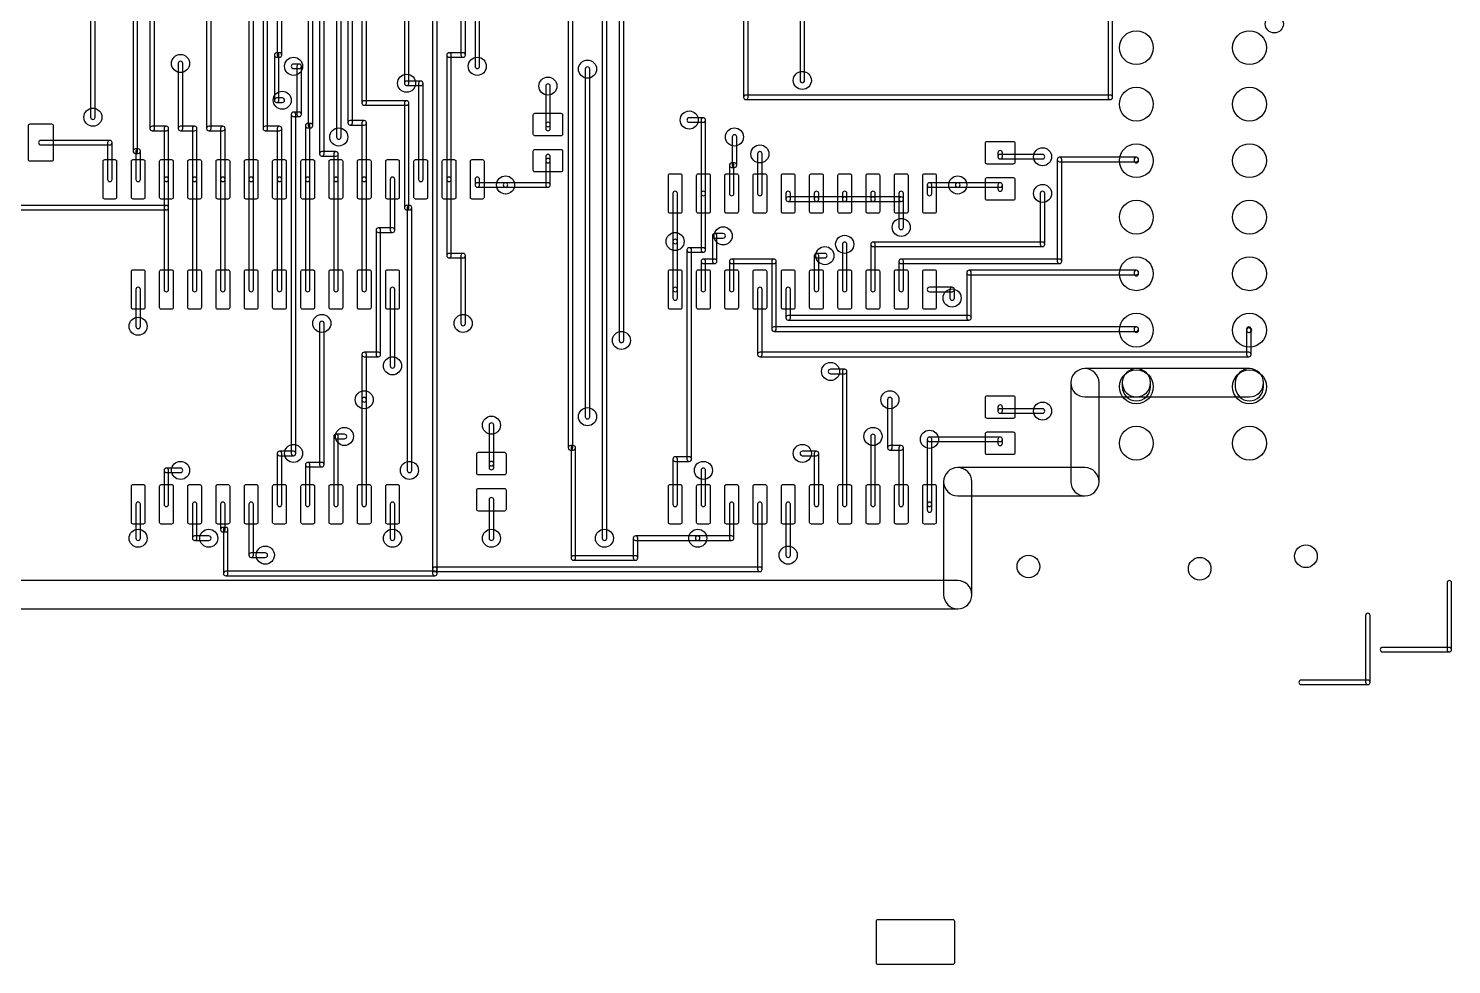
# Model space of a CAD drawing. Extents: x -76 to 77, y -191 to -76.
# Drawn here: x 13.5 to 77.4, y -190.6 to -148.6 of the extents above; entities that cross this region are included whole.
import ezdxf

# ---------------------------------------------------------------- set-up
doc = ezdxf.new("R2010")
doc.units = 0

msp = doc.modelspace()

# ---------------------------------------------------------------- linework, layer by layer
for points in [[(40.01742, -135.140955), (40.01742, -162.572955, 1), (40.22067, -162.572955), (40.22067, -135.140955, 1)], [(21.47542, -137.757155), (21.47542, -153.047955, 1), (21.67867, -153.047955), (21.67867, -137.757155, 1)], [(27.82542, -140.728955), (27.82542, -152.793955, 1), (28.02867, -152.793955), (28.02867, -140.728955, 1)], [(37.93467, -167.398955), (37.93467, -141.998955, 1), (37.73142, -141.998955), (37.73142, -167.398955, 1)], [(39.45867, -171.462955), (39.45867, -141.490955, 1), (39.25542, -141.490955), (39.25542, -171.462955, 1)], [(62.19167, -151.650955), (62.19167, -141.744955, 1), (61.98842, -141.744955), (61.98842, -151.650955, 1)], [(16.47167, -152.539955), (16.47167, -143.141955, 1), (16.26842, -143.141955), (16.26842, -152.539955, 1)], [(18.93542, -143.141955), (18.93542, -153.047955, 1), (19.13867, -153.047955), (19.13867, -143.141955, 1)], [(24.21867, -153.047955), (24.21867, -143.141955, 1), (24.01542, -143.141955), (24.01542, -153.047955, 1)], [(26.75867, -154.190955), (26.75867, -143.141955, 1), (26.55542, -143.141955), (26.55542, -154.190955, 1)], [(30.56867, -151.015955), (30.56867, -143.141955, 1), (30.36542, -143.141955), (30.36542, -151.015955, 1)], [(32.90542, -143.141955), (32.90542, -149.745955, 1), (33.10867, -149.745955), (33.10867, -143.141955, 1)], [(24.65042, -144.411955), (24.65042, -149.745955, 1), (24.85367, -149.745955), (24.85367, -144.411955, 1)], [(28.66367, -151.904955), (28.66367, -144.411955, 1), (28.46042, -144.411955), (28.46042, -151.904955, 1)], [(26.25067, -152.920955), (26.25067, -145.681955, 1), (26.04742, -145.681955), (26.04742, -152.920955, 1)], [(27.31742, -145.681955), (27.31742, -153.428955, 1), (27.52067, -153.428955), (27.52067, -145.681955, 1)], [(31.63542, -146.443955), (31.63542, -172.859955, 1), (31.83867, -172.859955), (31.83867, -146.443955, 1)], [(18.17342, -147.078955), (18.17342, -154.063955, 1), (18.37667, -154.063955), (18.37667, -147.078955, 1)], [(23.38042, -147.205955), (23.38042, -155.333955, 1), (23.58367, -155.333955), (23.58367, -147.205955, 1)], [(33.54042, -147.205955), (33.54042, -150.253955, 1), (33.74367, -150.253955), (33.74367, -147.205955, 1)], [(45.60542, -147.967955), (45.60542, -151.650955, 1), (45.80867, -151.650955), (45.80867, -147.967955, 1)], [(48.34867, -150.888955), (48.34867, -147.967955, 1), (48.14542, -147.967955), (48.14542, -150.888955, 1)], [(20.40867, -153.047955), (20.40867, -150.126955, 1), (20.20542, -150.126955), (20.20542, -153.047955, 1)], [(24.752045, -149.64433), (24.625045, -149.64433, 1), (24.625045, -149.84758), (24.752045, -149.84758, 1)], [(24.52342, -149.745955), (24.52342, -151.777955, 1), (24.72667, -151.777955), (24.72667, -149.745955, 1)], [(25.387045, -150.35558), (25.641045, -150.35558, 1), (25.641045, -150.15233), (25.387045, -150.15233, 1)], [(25.53942, -150.253955), (25.53942, -152.412955, 1), (25.74267, -152.412955), (25.74267, -150.253955, 1)], [(33.007045, -149.64433), (32.372045, -149.64433, 1), (32.372045, -149.84758), (33.007045, -149.84758, 1)], [(32.27042, -149.745955), (32.27042, -155.333955, 1), (32.47367, -155.333955), (32.47367, -149.745955, 1)], [(38.69667, -166.001955), (38.69667, -150.380955, 1), (38.49342, -150.380955), (38.49342, -166.001955, 1)], [(31.102045, -150.91433), (30.467045, -150.91433, 1), (30.467045, -151.11758), (31.102045, -151.11758, 1)], [(31.20367, -155.333955), (31.20367, -151.015955, 1), (31.00042, -151.015955), (31.00042, -155.333955, 1)], [(36.71542, -151.142955), (36.71542, -152.870155, 1), (36.91867, -152.870155), (36.91867, -151.142955, 1)], [(45.707045, -151.75258), (62.090045, -151.75258, 1), (62.090045, -151.54933), (45.707045, -151.54933, 1)], [(24.625045, -151.87958), (24.879045, -151.87958, 1), (24.879045, -151.67633), (24.625045, -151.67633, 1)], [(30.467045, -151.80333), (28.562045, -151.80333, 1), (28.562045, -152.00658), (30.467045, -152.00658, 1)], [(30.56867, -156.603955), (30.56867, -151.904955, 1), (30.36542, -151.904955), (30.36542, -156.603955, 1)], [(25.641045, -152.31133), (25.387045, -152.31133, 1), (25.387045, -152.51458), (25.641045, -152.51458, 1)], [(25.28542, -152.412955), (25.28542, -167.652955, 1), (25.48867, -167.652955), (25.48867, -152.412955, 1)], [(26.12367, -155.333955), (26.12367, -152.920955, 1), (25.92042, -152.920955), (25.92042, -155.333955, 1)], [(26.022045, -153.02258), (26.149045, -153.02258, 1), (26.149045, -152.81933), (26.022045, -152.81933, 1)], [(27.927045, -152.89558), (28.562045, -152.89558, 1), (28.562045, -152.69233), (27.927045, -152.69233, 1)], [(28.46042, -152.793955), (28.46042, -155.333955, 1), (28.66367, -155.333955), (28.66367, -152.793955, 1)], [(36.15665, -152.43836, -0.414214), (36.23285, -152.36216), (37.401245, -152.36216, -0.414214), (37.477445, -152.43836), (37.477445, -153.301955, -0.414214), (37.401245, -153.378155), (36.23285, -153.378155, -0.414214), (36.15665, -153.301955)], [(36.71542, -152.870155), (36.71542, -153.047955, 1), (36.91867, -153.047955), (36.91867, -152.870155, 1)], [(43.802045, -152.56533), (43.167045, -152.56533, 1), (43.167045, -152.76858), (43.802045, -152.76858, 1)], [(43.90367, -155.968955), (43.90367, -152.666955, 1), (43.70042, -152.666955), (43.70042, -155.968955, 1)], [(13.47445, -152.92096, -0.414214), (13.55065, -152.84476), (14.515845, -152.84476, -0.414214), (14.592045, -152.92096), (14.592045, -154.444955, -0.414214), (14.515845, -154.521155), (13.55065, -154.521155, -0.414214), (13.47445, -154.444955)], [(19.037045, -153.14958), (19.672045, -153.14958, 1), (19.672045, -152.94633), (19.037045, -152.94633, 1)], [(19.57042, -153.047955), (19.57042, -155.333955, 1), (19.77367, -155.333955), (19.77367, -153.047955, 1)], [(20.942045, -152.94633), (20.307045, -152.94633, 1), (20.307045, -153.14958), (20.942045, -153.14958, 1)], [(21.04367, -155.333955), (21.04367, -153.047955, 1), (20.84042, -153.047955), (20.84042, -155.333955, 1)], [(21.577045, -153.14958), (22.212045, -153.14958, 1), (22.212045, -152.94633), (21.577045, -152.94633, 1)], [(22.11042, -153.047955), (22.11042, -155.333955, 1), (22.31367, -155.333955), (22.31367, -153.047955, 1)], [(24.752045, -152.94633), (24.117045, -152.94633, 1), (24.117045, -153.14958), (24.752045, -153.14958, 1)], [(24.85367, -155.333955), (24.85367, -153.047955, 1), (24.65042, -153.047955), (24.65042, -155.333955, 1)], [(45.30067, -154.698955), (45.30067, -153.428955, 1), (45.09742, -153.428955), (45.09742, -154.698955, 1)], [(14.033245, -153.78458), (17.132045, -153.78458, 1), (17.132045, -153.58133), (14.033245, -153.58133, 1)], [(17.03042, -153.682955), (17.03042, -155.333955, 1), (17.23367, -155.333955), (17.23367, -153.682955, 1)], [(18.275045, -154.16558), (18.402045, -154.16558, 1), (18.402045, -153.96233), (18.275045, -153.96233, 1)], [(18.30042, -154.063955), (18.30042, -155.333955, 1), (18.50367, -155.333955), (18.50367, -154.063955, 1)], [(27.292045, -154.08933), (26.657045, -154.08933, 1), (26.657045, -154.29258), (27.292045, -154.29258, 1)], [(27.39367, -155.333955), (27.39367, -154.190955, 1), (27.19042, -154.190955), (27.19042, -155.333955, 1)], [(36.15665, -154.06396, -0.414214), (36.23285, -153.98776), (37.401245, -153.98776, -0.414214), (37.477445, -154.06396), (37.477445, -154.927555, -0.414214), (37.401245, -155.003755), (36.23285, -155.003755, -0.414214), (36.15665, -154.927555)], [(46.44367, -155.968955), (46.44367, -154.190955, 1), (46.24042, -154.190955), (46.24042, -155.968955, 1)], [(56.47665, -153.70836, -0.414214), (56.55285, -153.63216), (57.721245, -153.63216, -0.414214), (57.797445, -153.70836), (57.797445, -154.571955, -0.414214), (57.721245, -154.648155), (56.55285, -154.648155, -0.414214), (56.47665, -154.571955)], [(57.03542, -154.140155), (57.03542, -154.317955, 1), (57.23867, -154.317955), (57.23867, -154.140155, 1)], [(16.82725, -154.52116, -0.414214), (16.90345, -154.44496), (17.360645, -154.44496, -0.414214), (17.436845, -154.52116), (17.436845, -156.146755, -0.414214), (17.360645, -156.222955), (16.90345, -156.222955, -0.414214), (16.82725, -156.146755)], [(18.09725, -154.52116, -0.414214), (18.17345, -154.44496), (18.630645, -154.44496, -0.414214), (18.706845, -154.52116), (18.706845, -156.146755, -0.414214), (18.630645, -156.222955), (18.17345, -156.222955, -0.414214), (18.09725, -156.146755)], [(19.36725, -154.52116, -0.414214), (19.44345, -154.44496), (19.900645, -154.44496, -0.414214), (19.976845, -154.52116), (19.976845, -156.146755, -0.414214), (19.900645, -156.222955), (19.44345, -156.222955, -0.414214), (19.36725, -156.146755)], [(20.63725, -154.52116, -0.414214), (20.71345, -154.44496), (21.170645, -154.44496, -0.414214), (21.246845, -154.52116), (21.246845, -156.146755, -0.414214), (21.170645, -156.222955), (20.71345, -156.222955, -0.414214), (20.63725, -156.146755)], [(21.90725, -154.52116, -0.414214), (21.98345, -154.44496), (22.440645, -154.44496, -0.414214), (22.516845, -154.52116), (22.516845, -156.146755, -0.414214), (22.440645, -156.222955), (21.98345, -156.222955, -0.414214), (21.90725, -156.146755)], [(23.17725, -154.52116, -0.414214), (23.25345, -154.44496), (23.710645, -154.44496, -0.414214), (23.786845, -154.52116), (23.786845, -156.146755, -0.414214), (23.710645, -156.222955), (23.25345, -156.222955, -0.414214), (23.17725, -156.146755)], [(24.44725, -154.52116, -0.414214), (24.52345, -154.44496), (24.980645, -154.44496, -0.414214), (25.056845, -154.52116), (25.056845, -156.146755, -0.414214), (24.980645, -156.222955), (24.52345, -156.222955, -0.414214), (24.44725, -156.146755)], [(25.71725, -154.52116, -0.414214), (25.79345, -154.44496), (26.250645, -154.44496, -0.414214), (26.326845, -154.52116), (26.326845, -156.146755, -0.414214), (26.250645, -156.222955), (25.79345, -156.222955, -0.414214), (25.71725, -156.146755)], [(26.98725, -154.52116, -0.414214), (27.06345, -154.44496), (27.520645, -154.44496, -0.414214), (27.596845, -154.52116), (27.596845, -156.146755, -0.414214), (27.520645, -156.222955), (27.06345, -156.222955, -0.414214), (26.98725, -156.146755)], [(28.25725, -154.52116, -0.414214), (28.33345, -154.44496), (28.790645, -154.44496, -0.414214), (28.866845, -154.52116), (28.866845, -156.146755, -0.414214), (28.790645, -156.222955), (28.33345, -156.222955, -0.414214), (28.25725, -156.146755)], [(29.52725, -154.52116, -0.414214), (29.60345, -154.44496), (30.060645, -154.44496, -0.414214), (30.136845, -154.52116), (30.136845, -156.146755, -0.414214), (30.060645, -156.222955), (29.60345, -156.222955, -0.414214), (29.52725, -156.146755)], [(30.79725, -154.52116, -0.414214), (30.87345, -154.44496), (31.330645, -154.44496, -0.414214), (31.406845, -154.52116), (31.406845, -156.146755, -0.414214), (31.330645, -156.222955), (30.87345, -156.222955, -0.414214), (30.79725, -156.146755)], [(32.06725, -154.52116, -0.414214), (32.14345, -154.44496), (32.600645, -154.44496, -0.414214), (32.676845, -154.52116), (32.676845, -156.146755, -0.414214), (32.600645, -156.222955), (32.14345, -156.222955, -0.414214), (32.06725, -156.146755)], [(33.33725, -154.52116, -0.414214), (33.41345, -154.44496), (33.870645, -154.44496, -0.414214), (33.946845, -154.52116), (33.946845, -156.146755, -0.414214), (33.870645, -156.222955), (33.41345, -156.222955, -0.414214), (33.33725, -156.146755)], [(36.71542, -154.317955), (36.71542, -154.495755, 1), (36.91867, -154.495755), (36.91867, -154.317955, 1)], [(36.71542, -154.495755), (36.71542, -155.587955, 1), (36.91867, -155.587955), (36.91867, -154.495755, 1)], [(45.17367, -155.968955), (45.17367, -154.698955, 1), (44.97042, -154.698955), (44.97042, -155.968955, 1)], [(45.072045, -154.80058), (45.199045, -154.80058, 1), (45.199045, -154.59733), (45.072045, -154.59733, 1)], [(57.137045, -154.41958), (59.042045, -154.41958, 1), (59.042045, -154.21633), (57.137045, -154.21633, 1)], [(63.258445, -154.34333), (59.804045, -154.34333, 1), (59.804045, -154.54658), (63.258445, -154.54658, 1)], [(59.70242, -154.444955), (59.70242, -159.016955, 1), (59.90567, -159.016955), (59.90567, -154.444955, 1)], [(63.36007, -154.495755), (63.36007, -154.444955, 1), (63.15682, -154.444955), (63.15682, -154.495755, 1)], [(19.57042, -155.333955), (19.57042, -156.603955, 1), (19.77367, -156.603955), (19.77367, -155.333955, 1)], [(21.04367, -160.286955), (21.04367, -155.333955, 1), (20.84042, -155.333955), (20.84042, -160.286955, 1)], [(22.11042, -155.333955), (22.11042, -160.286955, 1), (22.31367, -160.286955), (22.31367, -155.333955, 1)], [(23.38042, -155.333955), (23.38042, -160.286955, 1), (23.58367, -160.286955), (23.58367, -155.333955, 1)], [(24.85367, -160.286955), (24.85367, -155.333955, 1), (24.65042, -155.333955), (24.65042, -160.286955, 1)], [(26.12367, -160.286955), (26.12367, -155.333955, 1), (25.92042, -155.333955), (25.92042, -160.286955, 1)], [(27.39367, -160.286955), (27.39367, -155.333955, 1), (27.19042, -155.333955), (27.19042, -160.286955, 1)], [(28.46042, -155.333955), (28.46042, -160.286955, 1), (28.66367, -160.286955), (28.66367, -155.333955, 1)], [(29.93367, -157.619955), (29.93367, -155.333955, 1), (29.73042, -155.333955), (29.73042, -157.619955, 1)], [(32.27042, -155.333955), (32.27042, -158.762955, 1), (32.47367, -158.762955), (32.47367, -155.333955, 1)], [(33.74367, -155.587955), (33.74367, -155.333955, 1), (33.54042, -155.333955), (33.54042, -155.587955, 1)], [(42.22725, -155.15616, -0.414214), (42.30345, -155.07996), (42.760645, -155.07996, -0.414214), (42.836845, -155.15616), (42.836845, -156.781755, -0.414214), (42.760645, -156.857955), (42.30345, -156.857955, -0.414214), (42.22725, -156.781755)], [(43.49725, -155.15616, -0.414214), (43.57345, -155.07996), (44.030645, -155.07996, -0.414214), (44.106845, -155.15616), (44.106845, -156.781755, -0.414214), (44.030645, -156.857955), (43.57345, -156.857955, -0.414214), (43.49725, -156.781755)], [(44.76725, -155.15616, -0.414214), (44.84345, -155.07996), (45.300645, -155.07996, -0.414214), (45.376845, -155.15616), (45.376845, -156.781755, -0.414214), (45.300645, -156.857955), (44.84345, -156.857955, -0.414214), (44.76725, -156.781755)], [(46.03725, -155.15616, -0.414214), (46.11345, -155.07996), (46.570645, -155.07996, -0.414214), (46.646845, -155.15616), (46.646845, -156.781755, -0.414214), (46.570645, -156.857955), (46.11345, -156.857955, -0.414214), (46.03725, -156.781755)], [(47.30725, -155.15616, -0.414214), (47.38345, -155.07996), (47.840645, -155.07996, -0.414214), (47.916845, -155.15616), (47.916845, -156.781755, -0.414214), (47.840645, -156.857955), (47.38345, -156.857955, -0.414214), (47.30725, -156.781755)], [(48.57725, -155.15616, -0.414214), (48.65345, -155.07996), (49.110645, -155.07996, -0.414214), (49.186845, -155.15616), (49.186845, -156.781755, -0.414214), (49.110645, -156.857955), (48.65345, -156.857955, -0.414214), (48.57725, -156.781755)], [(49.84725, -155.15616, -0.414214), (49.92345, -155.07996), (50.380645, -155.07996, -0.414214), (50.456845, -155.15616), (50.456845, -156.781755, -0.414214), (50.380645, -156.857955), (49.92345, -156.857955, -0.414214), (49.84725, -156.781755)], [(51.11725, -155.15616, -0.414214), (51.19345, -155.07996), (51.650645, -155.07996, -0.414214), (51.726845, -155.15616), (51.726845, -156.781755, -0.414214), (51.650645, -156.857955), (51.19345, -156.857955, -0.414214), (51.11725, -156.781755)], [(52.38725, -155.15616, -0.414214), (52.46345, -155.07996), (52.920645, -155.07996, -0.414214), (52.996845, -155.15616), (52.996845, -156.781755, -0.414214), (52.920645, -156.857955), (52.46345, -156.857955, -0.414214), (52.38725, -156.781755)], [(53.65725, -155.15616, -0.414214), (53.73345, -155.07996), (54.190645, -155.07996, -0.414214), (54.266845, -155.15616), (54.266845, -156.781755, -0.414214), (54.190645, -156.857955), (53.73345, -156.857955, -0.414214), (53.65725, -156.781755)], [(56.47665, -155.33396, -0.414214), (56.55285, -155.25776), (57.721245, -155.25776, -0.414214), (57.797445, -155.33396), (57.797445, -156.197555, -0.414214), (57.721245, -156.273755), (56.55285, -156.273755, -0.414214), (56.47665, -156.197555)], [(34.912045, -155.48633), (33.642045, -155.48633, 1), (33.642045, -155.68958), (34.912045, -155.68958, 1)], [(36.817045, -155.48633), (34.912045, -155.48633, 1), (34.912045, -155.68958), (36.817045, -155.68958, 1)], [(42.43042, -155.968955), (42.43042, -158.127955, 1), (42.63367, -158.127955), (42.63367, -155.968955, 1)], [(43.90367, -158.508955), (43.90367, -155.968955, 1), (43.70042, -155.968955), (43.70042, -158.508955, 1)], [(47.51042, -155.968955), (47.51042, -156.222955, 1), (47.71367, -156.222955), (47.71367, -155.968955, 1)], [(48.98367, -156.222955), (48.98367, -155.968955, 1), (48.78042, -155.968955), (48.78042, -156.222955, 1)], [(50.25367, -156.222955), (50.25367, -155.968955, 1), (50.05042, -155.968955), (50.05042, -156.222955, 1)], [(51.52367, -156.222955), (51.52367, -155.968955, 1), (51.32042, -155.968955), (51.32042, -156.222955, 1)], [(52.59042, -155.968955), (52.59042, -156.222955, 1), (52.79367, -156.222955), (52.79367, -155.968955, 1)], [(55.232045, -155.48633), (53.962045, -155.48633, 1), (53.962045, -155.68958), (55.232045, -155.68958, 1)], [(53.86042, -155.587955), (53.86042, -155.968955, 1), (54.06367, -155.968955), (54.06367, -155.587955, 1)], [(57.137045, -155.48633), (55.232045, -155.48633, 1), (55.232045, -155.68958), (57.137045, -155.68958, 1)], [(57.23867, -155.765755), (57.23867, -155.587955, 1), (57.03542, -155.587955), (57.03542, -155.765755, 1)], [(59.14367, -158.254955), (59.14367, -155.968955, 1), (58.94042, -155.968955), (58.94042, -158.254955, 1)], [(19.672045, -156.50233), (13.068045, -156.50233, 1), (13.068045, -156.70558), (19.672045, -156.70558, 1)], [(19.77367, -160.286955), (19.77367, -156.603955, 1), (19.57042, -156.603955), (19.57042, -160.286955, 1)], [(30.594045, -156.50233), (30.467045, -156.50233, 1), (30.467045, -156.70558), (30.594045, -156.70558, 1)], [(30.69567, -168.414955), (30.69567, -156.603955, 1), (30.49242, -156.603955), (30.49242, -168.414955, 1)], [(47.612045, -156.32458), (48.882045, -156.32458, 1), (48.882045, -156.12133), (47.612045, -156.12133, 1)], [(48.882045, -156.32458), (50.152045, -156.32458, 1), (50.152045, -156.12133), (48.882045, -156.12133, 1)], [(50.152045, -156.32458), (51.422045, -156.32458, 1), (51.422045, -156.12133), (50.152045, -156.12133, 1)], [(51.422045, -156.32458), (52.692045, -156.32458, 1), (52.692045, -156.12133), (51.422045, -156.12133, 1)], [(52.59042, -156.222955), (52.59042, -157.492955, 1), (52.79367, -157.492955), (52.79367, -156.222955, 1)], [(29.29867, -163.207955), (29.29867, -157.619955, 1), (29.09542, -157.619955), (29.09542, -163.207955, 1)], [(29.197045, -157.72158), (29.832045, -157.72158, 1), (29.832045, -157.51833), (29.197045, -157.51833, 1)], [(44.691045, -157.77233), (44.310045, -157.77233, 1), (44.310045, -157.97558), (44.691045, -157.97558, 1)], [(44.20842, -157.873955), (44.20842, -159.016955, 1), (44.41167, -159.016955), (44.41167, -157.873955, 1)], [(42.43042, -158.127955), (42.43042, -160.286955, 1), (42.63367, -160.286955), (42.63367, -158.127955, 1)], [(43.26867, -167.906955), (43.26867, -158.508955, 1), (43.06542, -158.508955), (43.06542, -167.906955, 1)], [(43.167045, -158.61058), (43.802045, -158.61058, 1), (43.802045, -158.40733), (43.167045, -158.40733, 1)], [(50.25367, -160.286955), (50.25367, -158.254955, 1), (50.05042, -158.254955), (50.05042, -160.286955, 1)], [(51.52367, -160.286955), (51.52367, -158.254955, 1), (51.32042, -158.254955), (51.32042, -160.286955, 1)], [(51.422045, -158.35658), (59.042045, -158.35658, 1), (59.042045, -158.15333), (51.422045, -158.15333, 1)], [(32.372045, -158.86458), (33.007045, -158.86458, 1), (33.007045, -158.66133), (32.372045, -158.66133, 1)], [(32.90542, -158.762955), (32.90542, -161.810955, 1), (33.10867, -161.810955), (33.10867, -158.762955, 1)], [(44.310045, -158.91533), (43.802045, -158.91533, 1), (43.802045, -159.11858), (44.310045, -159.11858, 1)], [(43.70042, -159.016955), (43.70042, -160.286955, 1), (43.90367, -160.286955), (43.90367, -159.016955, 1)], [(45.17367, -160.286955), (45.17367, -159.016955, 1), (44.97042, -159.016955), (44.97042, -160.286955, 1)], [(45.072045, -159.11858), (46.977045, -159.11858, 1), (46.977045, -158.91533), (45.072045, -158.91533, 1)], [(46.87542, -159.016955), (46.87542, -162.064955, 1), (47.07867, -162.064955), (47.07867, -159.016955, 1)], [(48.98367, -160.286955), (48.98367, -158.762955, 1), (48.78042, -158.762955), (48.78042, -160.286955, 1)], [(48.882045, -158.86458), (49.263045, -158.86458, 1), (49.263045, -158.66133), (48.882045, -158.66133, 1)], [(59.804045, -158.91533), (52.692045, -158.91533, 1), (52.692045, -159.11858), (59.804045, -159.11858, 1)], [(52.59042, -159.016955), (52.59042, -160.286955, 1), (52.79367, -160.286955), (52.79367, -159.016955, 1)], [(18.09725, -159.47416, -0.414214), (18.17345, -159.39796), (18.630645, -159.39796, -0.414214), (18.706845, -159.47416), (18.706845, -161.099755, -0.414214), (18.630645, -161.175955), (18.17345, -161.175955, -0.414214), (18.09725, -161.099755)], [(19.36725, -159.47416, -0.414214), (19.44345, -159.39796), (19.900645, -159.39796, -0.414214), (19.976845, -159.47416), (19.976845, -161.099755, -0.414214), (19.900645, -161.175955), (19.44345, -161.175955, -0.414214), (19.36725, -161.099755)], [(20.63725, -159.47416, -0.414214), (20.71345, -159.39796), (21.170645, -159.39796, -0.414214), (21.246845, -159.47416), (21.246845, -161.099755, -0.414214), (21.170645, -161.175955), (20.71345, -161.175955, -0.414214), (20.63725, -161.099755)], [(21.90725, -159.47416, -0.414214), (21.98345, -159.39796), (22.440645, -159.39796, -0.414214), (22.516845, -159.47416), (22.516845, -161.099755, -0.414214), (22.440645, -161.175955), (21.98345, -161.175955, -0.414214), (21.90725, -161.099755)], [(23.17725, -159.47416, -0.414214), (23.25345, -159.39796), (23.710645, -159.39796, -0.414214), (23.786845, -159.47416), (23.786845, -161.099755, -0.414214), (23.710645, -161.175955), (23.25345, -161.175955, -0.414214), (23.17725, -161.099755)], [(24.44725, -159.47416, -0.414214), (24.52345, -159.39796), (24.980645, -159.39796, -0.414214), (25.056845, -159.47416), (25.056845, -161.099755, -0.414214), (24.980645, -161.175955), (24.52345, -161.175955, -0.414214), (24.44725, -161.099755)], [(25.71725, -159.47416, -0.414214), (25.79345, -159.39796), (26.250645, -159.39796, -0.414214), (26.326845, -159.47416), (26.326845, -161.099755, -0.414214), (26.250645, -161.175955), (25.79345, -161.175955, -0.414214), (25.71725, -161.099755)], [(26.98725, -159.47416, -0.414214), (27.06345, -159.39796), (27.520645, -159.39796, -0.414214), (27.596845, -159.47416), (27.596845, -161.099755, -0.414214), (27.520645, -161.175955), (27.06345, -161.175955, -0.414214), (26.98725, -161.099755)], [(28.25725, -159.47416, -0.414214), (28.33345, -159.39796), (28.790645, -159.39796, -0.414214), (28.866845, -159.47416), (28.866845, -161.099755, -0.414214), (28.790645, -161.175955), (28.33345, -161.175955, -0.414214), (28.25725, -161.099755)], [(29.52725, -159.47416, -0.414214), (29.60345, -159.39796), (30.060645, -159.39796, -0.414214), (30.136845, -159.47416), (30.136845, -161.099755, -0.414214), (30.060645, -161.175955), (29.60345, -161.175955, -0.414214), (29.52725, -161.099755)], [(42.22725, -159.47416, -0.414214), (42.30345, -159.39796), (42.760645, -159.39796, -0.414214), (42.836845, -159.47416), (42.836845, -161.099755, -0.414214), (42.760645, -161.175955), (42.30345, -161.175955, -0.414214), (42.22725, -161.099755)], [(43.49725, -159.47416, -0.414214), (43.57345, -159.39796), (44.030645, -159.39796, -0.414214), (44.106845, -159.47416), (44.106845, -161.099755, -0.414214), (44.030645, -161.175955), (43.57345, -161.175955, -0.414214), (43.49725, -161.099755)], [(44.76725, -159.47416, -0.414214), (44.84345, -159.39796), (45.300645, -159.39796, -0.414214), (45.376845, -159.47416), (45.376845, -161.099755, -0.414214), (45.300645, -161.175955), (44.84345, -161.175955, -0.414214), (44.76725, -161.099755)], [(46.03725, -159.47416, -0.414214), (46.11345, -159.39796), (46.570645, -159.39796, -0.414214), (46.646845, -159.47416), (46.646845, -161.099755, -0.414214), (46.570645, -161.175955), (46.11345, -161.175955, -0.414214), (46.03725, -161.099755)], [(47.30725, -159.47416, -0.414214), (47.38345, -159.39796), (47.840645, -159.39796, -0.414214), (47.916845, -159.47416), (47.916845, -161.099755, -0.414214), (47.840645, -161.175955), (47.38345, -161.175955, -0.414214), (47.30725, -161.099755)], [(48.57725, -159.47416, -0.414214), (48.65345, -159.39796), (49.110645, -159.39796, -0.414214), (49.186845, -159.47416), (49.186845, -161.099755, -0.414214), (49.110645, -161.175955), (48.65345, -161.175955, -0.414214), (48.57725, -161.099755)], [(49.84725, -159.47416, -0.414214), (49.92345, -159.39796), (50.380645, -159.39796, -0.414214), (50.456845, -159.47416), (50.456845, -161.099755, -0.414214), (50.380645, -161.175955), (49.92345, -161.175955, -0.414214), (49.84725, -161.099755)], [(51.11725, -159.47416, -0.414214), (51.19345, -159.39796), (51.650645, -159.39796, -0.414214), (51.726845, -159.47416), (51.726845, -161.099755, -0.414214), (51.650645, -161.175955), (51.19345, -161.175955, -0.414214), (51.11725, -161.099755)], [(52.38725, -159.47416, -0.414214), (52.46345, -159.39796), (52.920645, -159.39796, -0.414214), (52.996845, -159.47416), (52.996845, -161.099755, -0.414214), (52.920645, -161.175955), (52.46345, -161.175955, -0.414214), (52.38725, -161.099755)], [(53.65725, -159.47416, -0.414214), (53.73345, -159.39796), (54.190645, -159.39796, -0.414214), (54.266845, -159.47416), (54.266845, -161.099755, -0.414214), (54.190645, -161.175955), (53.73345, -161.175955, -0.414214), (53.65725, -161.099755)], [(63.258445, -159.42333), (55.740045, -159.42333, 1), (55.740045, -159.62658), (63.258445, -159.62658, 1)], [(55.63842, -159.524955), (55.63842, -161.556955, 1), (55.84167, -161.556955), (55.84167, -159.524955, 1)], [(63.36007, -159.575755), (63.36007, -159.524955, 1), (63.15682, -159.524955), (63.15682, -159.575755, 1)], [(18.50367, -161.937955), (18.50367, -160.286955, 1), (18.30042, -160.286955), (18.30042, -161.937955, 1)], [(29.73042, -160.286955), (29.73042, -163.715955, 1), (29.93367, -163.715955), (29.93367, -160.286955, 1)], [(42.43042, -160.286955), (42.43042, -160.667955, 1), (42.63367, -160.667955), (42.63367, -160.286955, 1)], [(46.24042, -160.286955), (46.24042, -163.207955, 1), (46.44367, -163.207955), (46.44367, -160.286955, 1)], [(47.71367, -161.556955), (47.71367, -160.286955, 1), (47.51042, -160.286955), (47.51042, -161.556955, 1)], [(54.978045, -160.18533), (53.962045, -160.18533, 1), (53.962045, -160.38858), (54.978045, -160.38858, 1)], [(55.07967, -160.667955), (55.07967, -160.286955, 1), (54.87642, -160.286955), (54.87642, -160.667955, 1)], [(26.55542, -161.810955), (26.55542, -168.160955, 1), (26.75867, -168.160955), (26.75867, -161.810955, 1)], [(55.740045, -161.45533), (47.612045, -161.45533, 1), (47.612045, -161.65858), (55.740045, -161.65858, 1)], [(46.977045, -162.16658), (63.258445, -162.16658, 1), (63.258445, -161.96333), (46.977045, -161.96333, 1)], [(63.15682, -162.064955), (63.15682, -162.115755, 1), (63.36007, -162.115755), (63.36007, -162.064955, 1)], [(68.41467, -162.115755), (68.41467, -162.064955, 1), (68.21142, -162.064955), (68.21142, -162.115755, 1)], [(68.41467, -163.207955), (68.41467, -162.115755, 1), (68.21142, -162.115755), (68.21142, -163.207955, 1)], [(68.313045, -162.21738), (68.338445, -162.21738, 1), (68.338445, -162.01413), (68.313045, -162.01413, 1)], [(28.66367, -165.239955), (28.66367, -163.207955, 1), (28.46042, -163.207955), (28.46042, -165.239955, 1)], [(28.562045, -163.30958), (29.197045, -163.30958, 1), (29.197045, -163.10633), (28.562045, -163.10633, 1)], [(46.342045, -163.30958), (68.313045, -163.30958, 1), (68.313045, -163.10633), (46.342045, -163.10633, 1)], [(50.152045, -163.86833), (49.517045, -163.86833, 1), (49.517045, -164.07158), (50.152045, -164.07158, 1)], [(50.25367, -169.938955), (50.25367, -163.969955, 1), (50.05042, -163.969955), (50.05042, -169.938955, 1)], [(61.58207, -168.922955), (61.58207, -164.477955, 1), (60.31202, -164.477955), (60.31202, -168.922955, 1)], [(60.947045, -165.11298), (63.258445, -165.11298, 1), (63.258445, -163.84293), (60.947045, -163.84293, 1)], [(62.62342, -164.477955), (62.62342, -164.655755, 1), (63.89347, -164.655755), (63.89347, -164.477955, 1)], [(63.258445, -165.11298), (68.338445, -165.11298, 1), (68.338445, -163.84293), (63.258445, -163.84293, 1)], [(67.70342, -164.477955), (67.70342, -164.655755, 1), (68.97347, -164.655755), (68.97347, -164.477955, 1)], [(28.66367, -169.938955), (28.66367, -165.239955, 1), (28.46042, -165.239955), (28.46042, -169.938955, 1)], [(52.08242, -165.239955), (52.08242, -167.398955, 1), (52.28567, -167.398955), (52.28567, -165.239955, 1)], [(56.47665, -165.13836, -0.414214), (56.55285, -165.06216), (57.721245, -165.06216, -0.414214), (57.797445, -165.13836), (57.797445, -166.001955, -0.414214), (57.721245, -166.078155), (56.55285, -166.078155, -0.414214), (56.47665, -166.001955)], [(57.23867, -165.747955), (57.23867, -165.570155, 1), (57.03542, -165.570155), (57.03542, -165.747955, 1)], [(59.042045, -165.64633), (57.137045, -165.64633, 1), (57.137045, -165.84958), (59.042045, -165.84958, 1)], [(27.39367, -169.938955), (27.39367, -166.890955, 1), (27.19042, -166.890955), (27.19042, -169.938955, 1)], [(27.292045, -166.99258), (27.673045, -166.99258, 1), (27.673045, -166.78933), (27.292045, -166.78933, 1)], [(34.37867, -168.110155), (34.37867, -166.382955, 1), (34.17542, -166.382955), (34.17542, -168.110155, 1)], [(51.32042, -166.890955), (51.32042, -169.938955, 1), (51.52367, -169.938955), (51.52367, -166.890955, 1)], [(56.47665, -166.76396, -0.414214), (56.55285, -166.68776), (57.721245, -166.68776, -0.414214), (57.797445, -166.76396), (57.797445, -167.627555, -0.414214), (57.721245, -167.703755), (56.55285, -167.703755, -0.414214), (56.47665, -167.627555)], [(37.960045, -167.29733), (37.833045, -167.29733, 1), (37.833045, -167.50058), (37.960045, -167.50058, 1)], [(38.06167, -172.351955), (38.06167, -167.398955, 1), (37.85842, -167.398955), (37.85842, -172.351955, 1)], [(52.184045, -167.50058), (52.692045, -167.50058, 1), (52.692045, -167.29733), (52.184045, -167.29733, 1)], [(52.59042, -167.398955), (52.59042, -169.938955, 1), (52.79367, -169.938955), (52.79367, -167.398955, 1)], [(54.06367, -169.938955), (54.06367, -167.017955, 1), (53.86042, -167.017955), (53.86042, -169.938955, 1)], [(53.962045, -167.11958), (57.137045, -167.11958, 1), (57.137045, -166.91633), (53.962045, -166.91633, 1)], [(57.03542, -167.017955), (57.03542, -167.195755, 1), (57.23867, -167.195755), (57.23867, -167.017955, 1)], [(25.387045, -167.55133), (24.752045, -167.55133, 1), (24.752045, -167.75458), (25.387045, -167.75458, 1)], [(24.65042, -167.652955), (24.65042, -169.938955, 1), (24.85367, -169.938955), (24.85367, -167.652955, 1)], [(26.657045, -168.05933), (26.022045, -168.05933, 1), (26.022045, -168.26258), (26.657045, -168.26258, 1)], [(25.92042, -168.160955), (25.92042, -169.938955, 1), (26.12367, -169.938955), (26.12367, -168.160955, 1)], [(33.61665, -167.67836, -0.414214), (33.69285, -167.60216), (34.861245, -167.60216, -0.414214), (34.937445, -167.67836), (34.937445, -168.541955, -0.414214), (34.861245, -168.618155), (33.69285, -168.618155, -0.414214), (33.61665, -168.541955)], [(34.37867, -168.287955), (34.37867, -168.110155, 1), (34.17542, -168.110155), (34.17542, -168.287955, 1)], [(42.63367, -169.938955), (42.63367, -167.906955, 1), (42.43042, -167.906955), (42.43042, -169.938955, 1)], [(42.532045, -168.00858), (43.167045, -168.00858, 1), (43.167045, -167.80533), (42.532045, -167.80533, 1)], [(48.247045, -167.75458), (48.882045, -167.75458, 1), (48.882045, -167.55133), (48.247045, -167.55133, 1)], [(48.78042, -167.652955), (48.78042, -169.938955, 1), (48.98367, -169.938955), (48.98367, -167.652955, 1)], [(19.77367, -169.938955), (19.77367, -168.414955, 1), (19.57042, -168.414955), (19.57042, -169.938955, 1)], [(19.672045, -168.51658), (20.307045, -168.51658, 1), (20.307045, -168.31333), (19.672045, -168.31333, 1)], [(43.70042, -168.414955), (43.70042, -169.938955, 1), (43.90367, -169.938955), (43.90367, -168.414955, 1)], [(55.86707, -174.002955), (55.86707, -168.922955, 1), (54.59702, -168.922955), (54.59702, -174.002955, 1)], [(55.232045, -169.55798), (60.947045, -169.55798, 1), (60.947045, -168.28793), (55.232045, -168.28793, 1)], [(18.09725, -169.12616, -0.414214), (18.17345, -169.04996), (18.630645, -169.04996, -0.414214), (18.706845, -169.12616), (18.706845, -170.751755, -0.414214), (18.630645, -170.827955), (18.17345, -170.827955, -0.414214), (18.09725, -170.751755)], [(19.36725, -169.12616, -0.414214), (19.44345, -169.04996), (19.900645, -169.04996, -0.414214), (19.976845, -169.12616), (19.976845, -170.751755, -0.414214), (19.900645, -170.827955), (19.44345, -170.827955, -0.414214), (19.36725, -170.751755)], [(20.63725, -169.12616, -0.414214), (20.71345, -169.04996), (21.170645, -169.04996, -0.414214), (21.246845, -169.12616), (21.246845, -170.751755, -0.414214), (21.170645, -170.827955), (20.71345, -170.827955, -0.414214), (20.63725, -170.751755)], [(21.90725, -169.12616, -0.414214), (21.98345, -169.04996), (22.440645, -169.04996, -0.414214), (22.516845, -169.12616), (22.516845, -170.751755, -0.414214), (22.440645, -170.827955), (21.98345, -170.827955, -0.414214), (21.90725, -170.751755)], [(23.17725, -169.12616, -0.414214), (23.25345, -169.04996), (23.710645, -169.04996, -0.414214), (23.786845, -169.12616), (23.786845, -170.751755, -0.414214), (23.710645, -170.827955), (23.25345, -170.827955, -0.414214), (23.17725, -170.751755)], [(24.44725, -169.12616, -0.414214), (24.52345, -169.04996), (24.980645, -169.04996, -0.414214), (25.056845, -169.12616), (25.056845, -170.751755, -0.414214), (24.980645, -170.827955), (24.52345, -170.827955, -0.414214), (24.44725, -170.751755)], [(25.71725, -169.12616, -0.414214), (25.79345, -169.04996), (26.250645, -169.04996, -0.414214), (26.326845, -169.12616), (26.326845, -170.751755, -0.414214), (26.250645, -170.827955), (25.79345, -170.827955, -0.414214), (25.71725, -170.751755)], [(26.98725, -169.12616, -0.414214), (27.06345, -169.04996), (27.520645, -169.04996, -0.414214), (27.596845, -169.12616), (27.596845, -170.751755, -0.414214), (27.520645, -170.827955), (27.06345, -170.827955, -0.414214), (26.98725, -170.751755)], [(28.25725, -169.12616, -0.414214), (28.33345, -169.04996), (28.790645, -169.04996, -0.414214), (28.866845, -169.12616), (28.866845, -170.751755, -0.414214), (28.790645, -170.827955), (28.33345, -170.827955, -0.414214), (28.25725, -170.751755)], [(29.52725, -169.12616, -0.414214), (29.60345, -169.04996), (30.060645, -169.04996, -0.414214), (30.136845, -169.12616), (30.136845, -170.751755, -0.414214), (30.060645, -170.827955), (29.60345, -170.827955, -0.414214), (29.52725, -170.751755)], [(33.61665, -169.30396, -0.414214), (33.69285, -169.22776), (34.861245, -169.22776, -0.414214), (34.937445, -169.30396), (34.937445, -170.167555, -0.414214), (34.861245, -170.243755), (33.69285, -170.243755, -0.414214), (33.61665, -170.167555)], [(42.22725, -169.12616, -0.414214), (42.30345, -169.04996), (42.760645, -169.04996, -0.414214), (42.836845, -169.12616), (42.836845, -170.751755, -0.414214), (42.760645, -170.827955), (42.30345, -170.827955, -0.414214), (42.22725, -170.751755)], [(43.49725, -169.12616, -0.414214), (43.57345, -169.04996), (44.030645, -169.04996, -0.414214), (44.106845, -169.12616), (44.106845, -170.751755, -0.414214), (44.030645, -170.827955), (43.57345, -170.827955, -0.414214), (43.49725, -170.751755)], [(44.76725, -169.12616, -0.414214), (44.84345, -169.04996), (45.300645, -169.04996, -0.414214), (45.376845, -169.12616), (45.376845, -170.751755, -0.414214), (45.300645, -170.827955), (44.84345, -170.827955, -0.414214), (44.76725, -170.751755)], [(46.03725, -169.12616, -0.414214), (46.11345, -169.04996), (46.570645, -169.04996, -0.414214), (46.646845, -169.12616), (46.646845, -170.751755, -0.414214), (46.570645, -170.827955), (46.11345, -170.827955, -0.414214), (46.03725, -170.751755)], [(47.30725, -169.12616, -0.414214), (47.38345, -169.04996), (47.840645, -169.04996, -0.414214), (47.916845, -169.12616), (47.916845, -170.751755, -0.414214), (47.840645, -170.827955), (47.38345, -170.827955, -0.414214), (47.30725, -170.751755)], [(48.57725, -169.12616, -0.414214), (48.65345, -169.04996), (49.110645, -169.04996, -0.414214), (49.186845, -169.12616), (49.186845, -170.751755, -0.414214), (49.110645, -170.827955), (48.65345, -170.827955, -0.414214), (48.57725, -170.751755)], [(49.84725, -169.12616, -0.414214), (49.92345, -169.04996), (50.380645, -169.04996, -0.414214), (50.456845, -169.12616), (50.456845, -170.751755, -0.414214), (50.380645, -170.827955), (49.92345, -170.827955, -0.414214), (49.84725, -170.751755)], [(51.11725, -169.12616, -0.414214), (51.19345, -169.04996), (51.650645, -169.04996, -0.414214), (51.726845, -169.12616), (51.726845, -170.751755, -0.414214), (51.650645, -170.827955), (51.19345, -170.827955, -0.414214), (51.11725, -170.751755)], [(52.38725, -169.12616, -0.414214), (52.46345, -169.04996), (52.920645, -169.04996, -0.414214), (52.996845, -169.12616), (52.996845, -170.751755, -0.414214), (52.920645, -170.827955), (52.46345, -170.827955, -0.414214), (52.38725, -170.751755)], [(53.65725, -169.12616, -0.414214), (53.73345, -169.04996), (54.190645, -169.04996, -0.414214), (54.266845, -169.12616), (54.266845, -170.751755, -0.414214), (54.190645, -170.827955), (53.73345, -170.827955, -0.414214), (53.65725, -170.751755)], [(18.30042, -169.938955), (18.30042, -171.462955, 1), (18.50367, -171.462955), (18.50367, -169.938955, 1)], [(21.04367, -171.462955), (21.04367, -169.938955, 1), (20.84042, -169.938955), (20.84042, -171.462955, 1)], [(22.31367, -171.081955), (22.31367, -169.938955, 1), (22.11042, -169.938955), (22.11042, -171.081955, 1)], [(23.38042, -169.938955), (23.38042, -172.224955, 1), (23.58367, -172.224955), (23.58367, -169.938955, 1)], [(29.93367, -171.462955), (29.93367, -169.938955, 1), (29.73042, -169.938955), (29.73042, -171.462955, 1)], [(34.37867, -171.462955), (34.37867, -169.735755, 1), (34.17542, -169.735755), (34.17542, -171.462955, 1)], [(44.97042, -169.938955), (44.97042, -171.462955, 1), (45.17367, -171.462955), (45.17367, -169.938955, 1)], [(46.24042, -169.938955), (46.24042, -172.859955, 1), (46.44367, -172.859955), (46.44367, -169.938955, 1)], [(47.51042, -169.938955), (47.51042, -172.224955, 1), (47.71367, -172.224955), (47.71367, -169.938955, 1)], [(54.06367, -170.192955), (54.06367, -169.938955, 1), (53.86042, -169.938955), (53.86042, -170.192955, 1)], [(21.577045, -171.36133), (20.942045, -171.36133, 1), (20.942045, -171.56458), (21.577045, -171.56458, 1)], [(22.339045, -170.98033), (22.212045, -170.98033, 1), (22.212045, -171.18358), (22.339045, -171.18358, 1)], [(22.44067, -173.052995), (22.44067, -171.081955, 1), (22.23742, -171.081955), (22.23742, -173.052995, 1)], [(43.548045, -171.36133), (40.754045, -171.36133, 1), (40.754045, -171.56458), (43.548045, -171.56458, 1)], [(40.65242, -171.462955), (40.65242, -172.351955, 1), (40.85567, -172.351955), (40.85567, -171.462955, 1)], [(45.072045, -171.36133), (43.548045, -171.36133, 1), (43.548045, -171.56458), (45.072045, -171.56458, 1)], [(23.482045, -172.32658), (24.117045, -172.32658, 1), (24.117045, -172.12333), (23.482045, -172.12333, 1)], [(40.754045, -172.25033), (37.960045, -172.25033, 1), (37.960045, -172.45358), (40.754045, -172.45358, 1)], [(31.737045, -172.95137), (22.339045, -172.95137, 1), (22.339045, -173.15462), (31.737045, -173.15462, 1)], [(46.342045, -172.75833), (31.737045, -172.75833, 1), (31.737045, -172.96158), (46.342045, -172.96158, 1)], [(31.63542, -172.859955), (31.63542, -173.052995, 1), (31.83867, -173.052995), (31.83867, -172.859955, 1)], [(-11.442955, -174.63798), (55.232045, -174.63798, 1), (55.232045, -173.36793), (-11.442955, -173.36793, 1)], [(77.42042, -176.4698), (77.42042, -173.47006, 1), (77.21717, -173.47006), (77.21717, -176.4698, 1)], [(73.76137, -177.939955), (73.76137, -174.940215, 1), (73.55812, -174.940215), (73.55812, -177.939955, 1)], [(74.319055, -176.571425), (77.318795, -176.571425, 1), (77.318795, -176.368175), (74.319055, -176.368175, 1)], [(70.660005, -178.04158), (73.659745, -178.04158, 1), (73.659745, -177.83833), (70.660005, -177.83833, 1)], [(51.578665, -188.66968, -0.414214), (51.654865, -188.59348), (55.00766, -188.59348, -0.414214), (55.08386, -188.66968), (55.08386, -190.549275, -0.414214), (55.00766, -190.625475), (51.654865, -190.625475, -0.414214), (51.578665, -190.549275)]]:
    msp.add_lwpolyline(points, format="xyb", close=True)
for centre, radius in [((69.456045, -148.348955), 0.4064), ((63.258445, -149.415755), 0.762), ((68.338445, -149.415755), 0.762), ((20.307045, -150.126955), 0.4064), ((25.387045, -150.253955), 0.4064), ((33.642045, -150.253955), 0.4064), ((38.595045, -150.380955), 0.4064), ((30.467045, -151.015955), 0.4064), ((36.817045, -151.142955), 0.4064), ((48.247045, -150.888955), 0.4064), ((24.879045, -151.777955), 0.4064), ((63.258445, -151.955755), 0.762), ((68.338445, -151.955755), 0.762), ((16.370045, -152.539955), 0.4064), ((43.167045, -152.666955), 0.4064), ((27.419045, -153.428955), 0.4064), ((45.199045, -153.428955), 0.4064), ((46.342045, -154.190955), 0.4064), ((59.042045, -154.317955), 0.4064), ((63.258445, -154.495755), 0.762), ((68.338445, -154.495755), 0.762), ((34.912045, -155.587955), 0.4064), ((55.232045, -155.587955), 0.4064), ((59.042045, -155.968955), 0.4064), ((63.258445, -157.035755), 0.762), ((68.338445, -157.035755), 0.762), ((52.692045, -157.492955), 0.4064), ((42.532045, -158.127955), 0.4064), ((44.691045, -157.873955), 0.4064), ((50.152045, -158.254955), 0.4064), ((49.263045, -158.762955), 0.4064), ((63.258445, -159.575755), 0.762), ((68.338445, -159.575755), 0.762), ((54.978045, -160.667955), 0.4064), ((18.402045, -161.937955), 0.4064), ((26.657045, -161.810955), 0.4064), ((33.007045, -161.810955), 0.4064), ((63.258445, -162.115755), 0.762), ((68.338445, -162.115755), 0.762), ((40.119045, -162.572955), 0.4064), ((29.832045, -163.715955), 0.4064), ((49.517045, -163.969955), 0.4064), ((63.258445, -164.655755), 0.762), ((68.338445, -164.655755), 0.762), ((28.562045, -165.239955), 0.4064), ((52.184045, -165.239955), 0.4064), ((38.595045, -166.001955), 0.4064), ((59.042045, -165.747955), 0.4064), ((34.277045, -166.382955), 0.4064), ((27.673045, -166.890955), 0.4064), ((51.422045, -166.890955), 0.4064), ((53.962045, -167.017955), 0.4064), ((63.258445, -167.195755), 0.762), ((68.338445, -167.195755), 0.762), ((25.387045, -167.652955), 0.4064), ((48.247045, -167.652955), 0.4064), ((20.307045, -168.414955), 0.4064), ((30.594045, -168.414955), 0.4064), ((43.802045, -168.414955), 0.4064), ((18.402045, -171.462955), 0.4064), ((21.577045, -171.462955), 0.4064), ((29.832045, -171.462955), 0.4064), ((34.277045, -171.462955), 0.4064), ((39.357045, -171.462955), 0.4064), ((43.548045, -171.462955), 0.4064), ((24.117045, -172.224955), 0.4064), ((47.612045, -172.224955), 0.4064), ((70.878445, -172.275755), 0.508), ((58.407045, -172.732955), 0.508), ((66.103245, -172.834555), 0.508)]:
    msp.add_circle(centre, radius)

doc.saveas('drawing.dxf')
